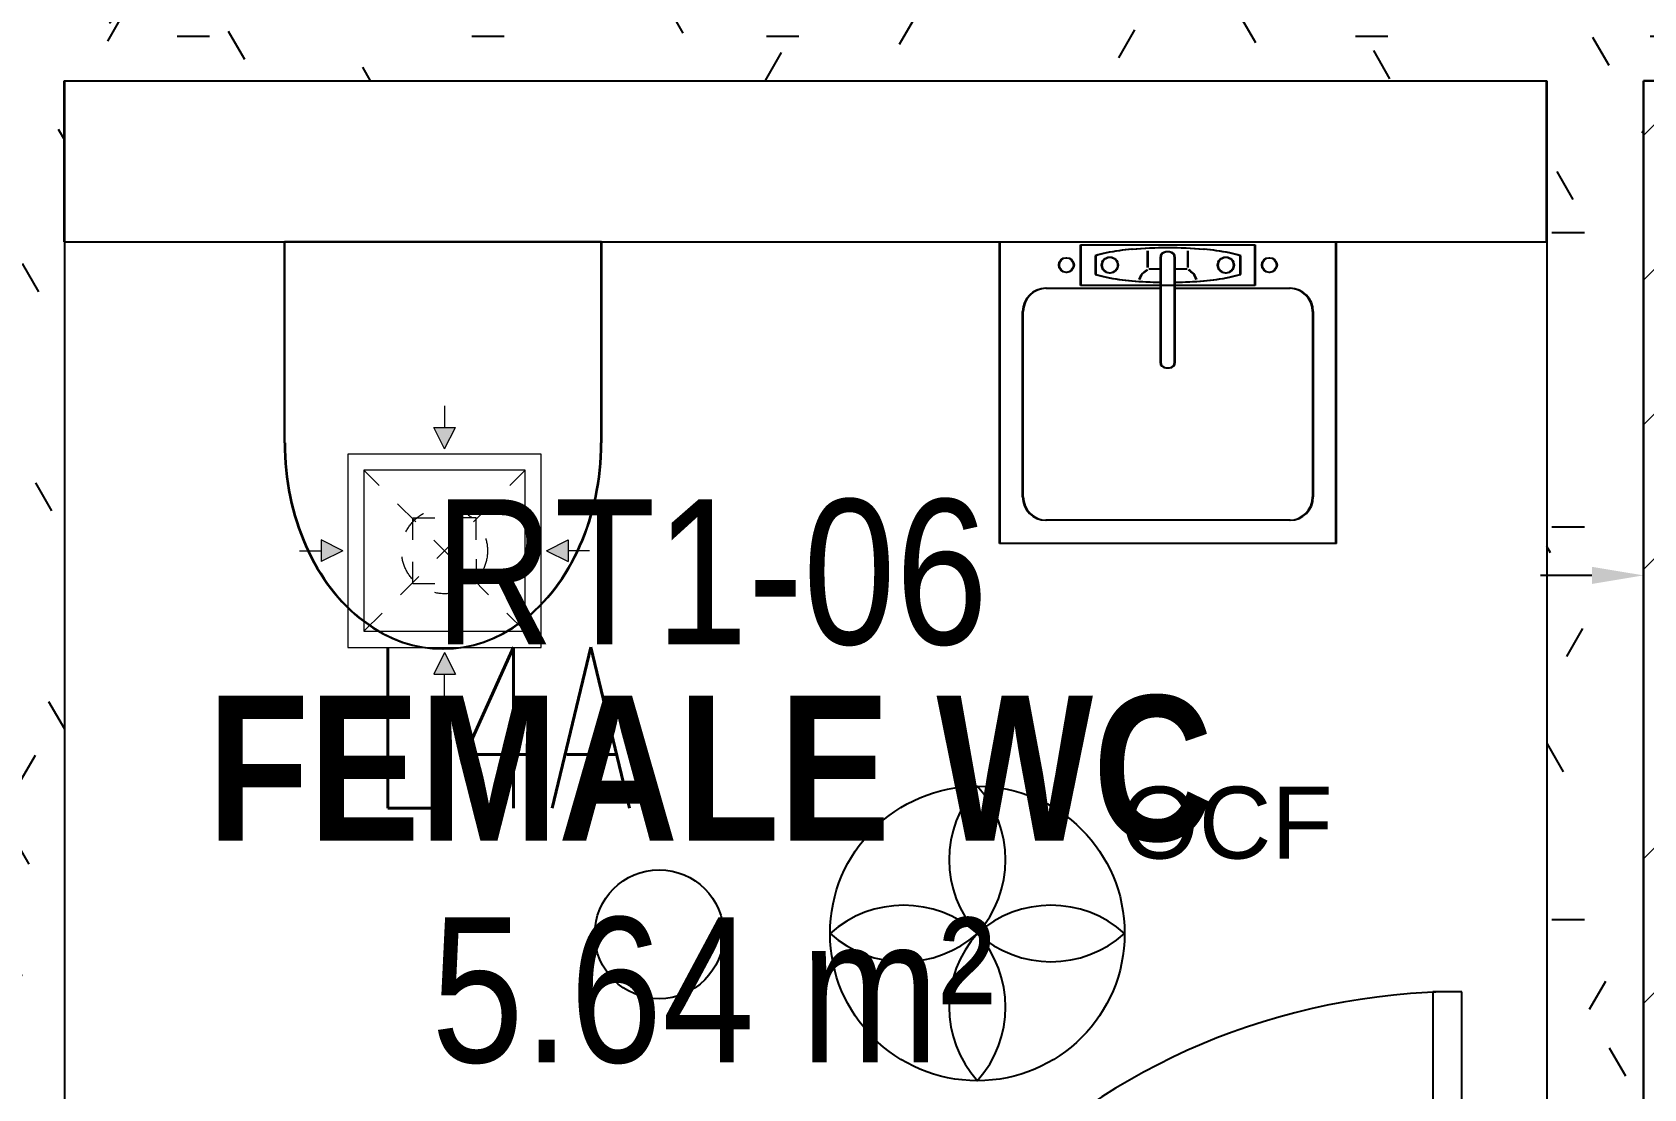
# Model space of a CAD drawing. Header units: millimetres. Extents: x -92759 to 184353, y -15225 to 86714.
# Drawn here: x -68483 to -65983, y 62526 to 64167 of the extents above; entities that cross this region are included whole.
import ezdxf

# ---------------------------------------------------------------- set-up
doc = ezdxf.new("R2010")
doc.units = ezdxf.units.MM
doc.linetypes.add('Aligning Line', pattern=[3.2004, 1.6002, -1.6002])
doc.linetypes.add('HIDDEN', pattern=[0.375, 0.25, -0.125])
doc.layers.get('Defpoints').update_dxf_attribs({"color": 8})
for name, color, linetype in [('0-1', 9, 'Continuous'), ('0-L21-Low Bay Light', 1, 'Continuous'), ('A-_DOOR----_E', 8, 'Continuous'), ('A-_ROOMNAME_A', 8, 'Continuous'), ('A-_WALL----_H-1', 9, 'Continuous'), ('A-_WALLPRTN_E', 8, 'Continuous'), ('A-PATT-CONC', 8, 'Continuous'), ('E-_LITG _ CKT -DB', 1, 'HIDDEN'), ('E-FAN----E', 1, 'Continuous'), ('E-legend', 1, 'Continuous'), ('HF', 7, 'Continuous'), ('HFI 02', 7, 'Continuous'), ('M-ACMV_FCU', 5, 'Continuous')]:
    doc.layers.add(name, color=color, linetype=linetype)
doc.layers.add('A-_DETA----_E-6', color=7, linetype='Continuous', true_color=0x969696)
doc.layers.add('HFI 9MM FPB', color=94, linetype='Continuous', lineweight=5)
doc.layers.add('M-ACMV_EAG', color=7, linetype='Continuous', lineweight=25, true_color=0x999900)
doc.styles.add('Arial', font='arial.ttf')
doc.styles.add('Arial Narrow_2', font='ARIALN.TTF', dxfattribs={"height": 225})
doc.styles.add('Arial Narrow_B_1', font='ARIALNB.TTF', dxfattribs={"height": 300})
doc.styles.add('Simplex', font='simplex_.ttf', dxfattribs={"width": 0.7, "height": 450})
doc.styles.get("Standard").update_dxf_attribs({"font": 'arial.ttf'})
doc.dimstyles.get("Standard").update_dxf_attribs({"dimtxt": 0.18, "dimasz": 0.18, "dimexe": 0.18, "dimexo": 0.0625, "dimgap": 0.09, "dimtad": 0, "dimtih": 1, "dimtoh": 1, "dimdec": 4, "dimzin": 0, "dimdsep": 46, "dimtxsty": 'Standard', "dimcen": 0.09, "dimadec": 0, "dimazin": 0, "dimtfac": 1, "dimtdec": 4, "dimtofl": 0, "dimtmove": 0, "dimatfit": 3, "dimfxl": 1, "dimtolj": 1, "dimtzin": 0, "dimarcsym": 0})
pattern_1 = [(0, (-11870.95, 40538.29), (609.6, 152.4), [50.292, -406.908, 50.292, -406.908, -2438.4]), (0, (-11870.95, 40538.29), (609.6, 152.4), [-914.4, 50.292, -864.108, 50.292, -406.908, -1066.8]), (0, (-11870.95, 40538.29), (609.6, 152.4), [-2286, 50.292, -254.508, 50.292, -711.708]), (120, (-11642.35, 40614.49), (-436.7823, 451.7291), [50.292, -406.908, 50.292, -406.908, -2438.4]), (120, (-11642.35, 40614.49), (-436.7823, 451.7291), [-914.4, 50.292, -864.108, 50.292, -406.908, -1066.8]), (120, (-11642.35, 40614.49), (-436.7823, 451.7291), [-2286, 50.292, -254.508, 50.292, -711.708]), (240, (-11566.15, 40919.29), (-172.8177, -604.1291), [50.292, -406.908, 50.292, -406.908, -2438.4]), (240, (-11566.15, 40919.29), (-172.8177, -604.1291), [-914.4, 50.292, -864.108, 50.292, -406.908, -1066.8]), (240, (-11566.15, 40919.29), (-172.8177, -604.1291), [-2286, 50.292, -254.508, 50.292, -711.708])]

# ---------------------------------------------------------------- blocks, each defined once
blk = doc.blocks.new('IDA - F - Single - Swing - FL - Bottom - 1100L X 2200H -TD-06-10179040-BLK8_RHH_1ST STOREY PLAN')
at = {"layer": 'A-_DOOR----_E'}
for p, q in [((518, 1111), (473, 1111)), ((473, 1111), (473, 75)), ((518, 75), (518, 1111)), ((473, 868), (518, 868)), ((495.5, 868), (495.5, 318)), ((473, 318), (518, 318)), ((-518, 75), (-550, 75)), ((-518, -75), (-518, 75)), ((473, 75), (518, 75)), ((550, 75), (518, 75)), ((518, 75), (518, -75)), ((-550, -75), (-518, -75)), ((518, -75), (550, -75))]:
    blk.add_line(p, q, dxfattribs=at)
blk.add_arc((518, 75), 1036, 90, 180, dxfattribs=at)
blk.add_arc((518, 75), 1036, 90, 180, dxfattribs=at)
blk = doc.blocks.new('A$Cb2bf8f38')
at = {"layer": 'A-_WALL----_H-1'}
h = blk.add_hatch(dxfattribs=at)
h.set_pattern_fill('FP_1', color=256, style=0, pattern_type=2)
h.set_pattern_definition(pattern_1)
h.paths.add_polyline_path([(-23050, 31550), (-17450, 31550), (-17450, 31700), (-27950, 31700), (-27950, 31550), (-23200, 31550)])
h.paths.add_polyline_path([(-28100, 31550), (-28100, 31700), (-30400, 31700), (-30400, 31550), (-29875.1, 31550)])
h = blk.add_hatch(dxfattribs=at)
h.set_pattern_fill('FP_1', color=256, style=0, pattern_type=2)
h.set_pattern_definition(pattern_1)
h.paths.add_polyline_path([(-25650, 29100), (-25500, 29100), (-25500, 31550), (-25650, 31550)])
h = blk.add_hatch(dxfattribs=at)
h.set_pattern_fill('FP_1', color=256, style=0, pattern_type=2)
h.set_pattern_definition(pattern_1)
h.paths.add_polyline_path([(-23200, 29100), (-23050, 29100), (-23050, 31550), (-23200, 31550)])
at = {"layer": 'A-_DETA----_E-6'}
for p, q in [((-25501, 31550), (-23201, 31550)), ((-25501, 31300), (-25501, 31550)), ((-25500, 31550), (-23200, 31550)), ((-25500, 31300), (-25500, 31550)), ((-23201, 31550), (-23201, 31300)), ((-23200, 31550), (-23200, 31300)), ((-25501, 31300), (-23201, 31300)), ((-25500, 31300), (-23200, 31300)), ((-24667.9, 31300), (-25159.1, 31300)), ((-25159.1, 30988.1), (-25159.1, 31300)), ((-24666.9, 31300), (-25158.1, 31300)), ((-25158.1, 30988.1), (-25158.1, 31300)), ((-24667.9, 31300), (-24667.9, 30988.1)), ((-24666.9, 31300), (-24666.9, 30988.1)), ((-24049.5, 30832), (-24049.5, 31300)), ((-24049.5, 31300), (-23527.5, 31300)), ((-24048.5, 30832), (-24048.5, 31300)), ((-24048.5, 31300), (-23526.5, 31300)), ((-23923.5, 31295.5), (-23653.5, 31295.5)), ((-23923.5, 31232.5), (-23923.5, 31295.5)), ((-23922.5, 31295.5), (-23652.5, 31295.5)), ((-23922.5, 31232.5), (-23922.5, 31295.5)), ((-23819.7, 31260.3), (-23819.7, 31286.2)), ((-23818.7, 31260.3), (-23818.7, 31286.2)), ((-23757.3, 31260.3), (-23757.3, 31286.2)), ((-23756.3, 31260.3), (-23756.3, 31286.2)), ((-23653.5, 31295.5), (-23653.5, 31232.5)), ((-23652.5, 31295.5), (-23652.5, 31232.5)), ((-23527.5, 30832), (-23527.5, 31300)), ((-23526.5, 30832), (-23526.5, 31300)), ((-23901, 31278.5), (-23901, 31249.5)), ((-23900, 31278.5), (-23900, 31249.5)), ((-23800, 31275.4), (-23800, 31113.4)), ((-23799, 31275.4), (-23799, 31113.4)), ((-23786.5, 31284.4), (-23791, 31284.4)), ((-23785.5, 31284.4), (-23790, 31284.4)), ((-23777.5, 31113.4), (-23777.5, 31275.4)), ((-23776.5, 31113.4), (-23776.5, 31275.4)), ((-23676, 31249.5), (-23676, 31278.5)), ((-23675, 31249.5), (-23675, 31278.5)), ((-23800.3, 31257.9), (-23817.8, 31257.9)), ((-23799.3, 31257.9), (-23816.8, 31257.9)), ((-23759.3, 31257.9), (-23777.5, 31257.9)), ((-23758.3, 31257.9), (-23776.5, 31257.9)), ((-23977.5, 31228), (-23800, 31228)), ((-23976.5, 31228), (-23799, 31228)), ((-23653.5, 31232.5), (-23923.5, 31232.5)), ((-23652.5, 31232.5), (-23922.5, 31232.5)), ((-23777.5, 31228), (-23599.5, 31228)), ((-23776.5, 31228), (-23598.5, 31228)), ((-24013.5, 30904), (-24013.5, 31192)), ((-24012.5, 30904), (-24012.5, 31192)), ((-23563.5, 31192), (-23563.5, 30904)), ((-23562.5, 31192), (-23562.5, 30904)), ((-23791, 31104.4), (-23786.5, 31104.4)), ((-23790, 31104.4), (-23785.5, 31104.4)), ((-23599.5, 30868), (-23977.5, 30868)), ((-23598.5, 30868), (-23976.5, 30868)), ((-23527.5, 30832), (-24049.5, 30832)), ((-23526.5, 30832), (-24048.5, 30832))]:
    blk.add_line(p, q, dxfattribs=at)
for centre, radius in [((-23946, 31264), 11.4), ((-23945, 31264), 11.4), ((-23878.5, 31264), 12.3), ((-23877.5, 31264), 12.3), ((-23698.5, 31264), 12.3), ((-23697.5, 31264), 12.3), ((-23631, 31264), 11.4), ((-23630, 31264), 11.4)]:
    blk.add_circle(centre, radius, dxfattribs=at)
for centre, radius, start, end in [((-23815.3, 30936.1), 353.6, 94.6876, 101.1975), ((-23814.3, 30936.1), 353.6, 94.6876, 101.1975), ((-23788.5, 30609.2), 681.5, 90, 94.6876), ((-23787.5, 30609.2), 681.5, 90, 94.6876), ((-23788.5, 30609.2), 681.5, 85.3124, 90), ((-23787.5, 30609.2), 681.5, 85.3124, 90), ((-23761.7, 30936.1), 353.6, 78.8025, 85.3124), ((-23760.7, 30936.1), 353.6, 78.8025, 85.3124), ((-23855.3, 31138.3), 147.4, 101.1975, 108.0457), ((-23854.3, 31138.3), 147.4, 101.1975, 108.0457), ((-23791, 31275.4), 9, 90, 180), ((-23790, 31275.4), 9, 90, 180), ((-23786.5, 31275.4), 9, 0, 90), ((-23785.5, 31275.4), 9, 0, 90), ((-23721.7, 31138.3), 147.4, 71.9543, 78.8025), ((-23720.7, 31138.3), 147.4, 71.9543, 78.8025), ((-23855.3, 31389.7), 147.4, 251.9543, 258.8025), ((-23854.3, 31389.7), 147.4, 251.9543, 258.8025), ((-23815.3, 31591.9), 353.6, 258.8025, 265.3124), ((-23814.3, 31591.9), 353.6, 258.8025, 265.3124), ((-23788.5, 31918.8), 681.5, 265.3124, 269.0296), ((-23787.5, 31918.8), 681.5, 265.3124, 269.0296), ((-23808.5, 31233.8), 25.7, 118.4413, 161.9853), ((-23807.5, 31233.8), 25.7, 118.4413, 161.9853), ((-23788.5, 31918.8), 681.5, 270.9213, 274.6876), ((-23787.5, 31918.8), 681.5, 270.9213, 274.6876), ((-23768.5, 31233.8), 25.7, 18.0147, 61.5587), ((-23767.5, 31233.8), 25.7, 18.0147, 61.5587), ((-23761.7, 31591.9), 353.6, 274.6876, 281.1975), ((-23760.7, 31591.9), 353.6, 274.6876, 281.1975), ((-23721.7, 31389.7), 147.4, 281.1975, 288.0457), ((-23720.7, 31389.7), 147.4, 281.1975, 288.0457), ((-23977.5, 31192), 36, 90, 180), ((-23976.5, 31192), 36, 90, 180), ((-23599.5, 31192), 36, 0, 90), ((-23598.5, 31192), 36, 0, 90), ((-23791, 31113.4), 9, 180, 270), ((-23790, 31113.4), 9, 180, 270), ((-23786.5, 31113.4), 9, 270, 0), ((-23785.5, 31113.4), 9, 270, 0), ((-23977.5, 30904), 36, 180, 270), ((-23976.5, 30904), 36, 180, 270), ((-23599.5, 30904), 36, 270, 0), ((-23598.5, 30904), 36, 270, 0)]:
    blk.add_arc(centre, radius, start, end, dxfattribs=at)
for centre in [(-24913.5, 30988.1), (-24912.5, 30988.1)]:
    blk.add_ellipse(centre, major_axis=(0, 320), ratio=0.767386, start_param=1.570796, end_param=4.712389, dxfattribs=at)
at = {"layer": 'A-_WALLPRTN_E'}
for p, q in [((-25500, 29100), (-25500, 31550)), ((-25500, 31550), (-23200, 31550)), ((-23200, 31550), (-23200, 29100)), ((-23050, 31550), (-17450, 31550)), ((-23050, 28950), (-23050, 31550))]:
    blk.add_line(p, q, dxfattribs=at)
at = {"layer": 'A-_DOOR----_E'}
blk.add_blockref('IDA - F - Single - Swing - FL - Bottom - 1100L X 2200H -TD-06-10179040-BLK8_RHH_1ST STOREY PLAN', (-23850, 29025), dxfattribs=at)
at = {"layer": 'A-_ROOMNAME_A', "char_height": 225, "attachment_point": 1}
for s, insert, width, style in [('RT1-06', (-24926.5, 30900.3), 1070.253, 'Arial Narrow_2'), ('FEMALE WC', (-25278.3, 30595.5), 1924.05, 'Arial Narrow_B_1'), ('5.64 m²', (-24931, 30251.4), 1082.278, 'Arial Narrow_2')]:
    blk.add_mtext(s, dxfattribs=dict(at, insert=insert, width=width, style=style))
blk = doc.blocks.new('*D709')
at = {"layer": 'Defpoints', "color": 0, "transparency": 16777216}
for p in [(-11179, 490244), (-11079, 490244), (-11079, 490244)]:
    blk.add_point(p, dxfattribs=at)
at = {"layer": 'HFI 02', "color": 0, "lineweight": -2, "transparency": 16777216}
for p, q in [((-11259, 490244), (-11339, 490244)), ((-11179, 490244.1), (-11179, 490244.2)), ((-11079, 490244.1), (-11079, 490244.2)), ((-10999, 490244), (-10625.6, 490244))]:
    blk.add_line(p, q, dxfattribs=at)
at = {"layer": 'HFI 02', "color": 0, "transparency": 16777216}
for points in [[(-11259, 490257.3), (-11259, 490230.7), (-11179, 490244)], [(-10999, 490257.3), (-10999, 490230.7), (-11079, 490244)]]:
    blk.add_solid(points, dxfattribs=at)
at = {"layer": 'HFI 02', "color": 152, "true_color": 0x2776bb, "transparency": 16777216, "insert": (-10772.3, 490325.3), "char_height": 120, "attachment_point": 5, "style": 'Arial'}
blk.add_mtext('\\A1;100', dxfattribs=at)
blk = doc.blocks.new('A$Cccd3aec5')
at = {"layer": 'E-legend', "lineweight": 25}
blk.add_circle((791.8, 170.3), 100, dxfattribs=at)
at = {"layer": 'E-legend', "lineweight": 25, "style": 'Simplex', "width": 0.7}
blk.add_text('L4A', height=250, dxfattribs=at).set_placement((341, 366))
blk = doc.blocks.new('OCF FAN')
at = {"layer": 'E-FAN----E', "color": 7}
blk.add_circle((0, 0), 228.6, dxfattribs=at)
for centre, start, end in [((127.1, 114.3), 138.0283, 221.9717), ((-127.1, 114.3), 318.0283, 41.9717), ((-114.3, -127.1), 48.0283, 131.9717), ((114.3, -127.1), 48.0283, 131.9717), ((-114.3, 127.1), 228.0283, 311.9717), ((127.1, -114.3), 138.0283, 221.9717), ((-127.1, -114.3), 318.0283, 41.9717), ((114.3, 127.1), 228.0283, 311.9717)]:
    blk.add_arc(centre, 170.9, start, end, dxfattribs=at)
at = {"layer": 'E-FAN----E', "color": 7, "style": 'Arial'}
blk.add_text('OCF', height=111.73, dxfattribs=at).set_placement((222.2, 116.2))
blk = doc.blocks.new('EL_B8_L1_R4')
at = {"layer": '0-L21-Low Bay Light', "color": 7}
blk.add_blockref('OCF FAN', (-13290.8, -10332), dxfattribs=at)
at = {"layer": 'E-_LITG _ CKT -DB', "ltscale": 0.5}
blk.add_blockref('A$Cccd3aec5', (-14576.4, -10503.6), dxfattribs=at)
blk = doc.blocks.new('A$C6e6e6811')
at = {"layer": 'M-ACMV_EAG', "lineweight": 5}
h = blk.add_hatch(color=256, dxfattribs=at)
h.dxf.hatch_style = 1
h.paths.add_polyline_path([(0, 158), (-16.8, 191.6), (16.8, 191.6)])
h = blk.add_hatch(color=256, dxfattribs=at)
h.dxf.hatch_style = 1
h.paths.add_polyline_path([(-191.6, -16.8), (-191.6, 16.8), (-158, 0)])
h = blk.add_hatch(color=256, dxfattribs=at)
h.dxf.hatch_style = 1
h.paths.add_polyline_path([(158, 0), (191.6, 16.8), (191.6, -16.8)])
h = blk.add_hatch(color=256, dxfattribs=at)
h.dxf.hatch_style = 1
h.paths.add_polyline_path([(16.8, -191.6), (-16.8, -191.6), (0, -158)])
for p, q in [((0, 225.2), (0, 191.6)), ((-16.8, 191.6), (16.8, 191.6)), ((0, 158), (-16.8, 191.6)), ((-16.8, 191.6), (16.8, 191.6)), ((0, 158), (16.8, 191.6)), ((-225.2, 0), (-191.6, 0)), ((-191.6, 16.8), (-191.6, -16.8)), ((-158, 0), (-191.6, 16.8)), ((-191.6, 16.8), (-191.6, -16.8)), ((-158, 0), (-191.6, -16.8)), ((158, 0), (191.6, 16.8)), ((158, 0), (191.6, -16.8)), ((191.6, 16.8), (191.6, -16.8)), ((191.6, 16.8), (191.6, -16.8)), ((225.2, 0), (191.6, 0)), ((0, -158), (-16.8, -191.6)), ((0, -158), (16.8, -191.6)), ((-16.8, -191.6), (16.8, -191.6)), ((-16.8, -191.6), (16.8, -191.6)), ((0, -225.2), (0, -191.6))]:
    blk.add_line(p, q, dxfattribs=at)
at = {"layer": 'M-ACMV_EAG', "linetype": 'Aligning Line', "lineweight": 5, "ltscale": 25}
for p, q in [((-125, -125), (125, 125)), ((125, -125), (-125, 125))]:
    blk.add_line(p, q, dxfattribs=at)
at = {"layer": 'M-ACMV_EAG', "lineweight": 5}
for points in [[(-150, -150), (150, -150), (150, 150), (-150, 150)], [(-125, -125), (125, -125), (125, 125), (-125, 125)]]:
    blk.add_lwpolyline(points, close=True, dxfattribs=at)
for points in [[(-49.1, 17.1), (-49.1, 51.2), (-14.9, 51.2)], [(49.1, 17.1), (49.1, 51.2), (19.2, 51.2)], [(-14.9, -51.2), (-49.1, -51.2), (-49.1, -17.1)], [(49.1, -12.8), (49.1, -51.2), (14.9, -51.2)]]:
    blk.add_lwpolyline(points, dxfattribs=at)
at = {"layer": 'M-ACMV_EAG', "linetype": 'Aligning Line', "lineweight": 5, "ltscale": 25}
blk.add_circle((0, 0), 66.7, dxfattribs=at)
blk = doc.blocks.new('ACMV_B8L1_R9')
at = {"layer": 'M-ACMV_EAG', "lineweight": 5}
blk.add_blockref('A$C6e6e6811', (221959.5, -46592.9), dxfattribs=at)
blk = doc.blocks.new('RCP_B8L1')
at = {"layer": 'HFI 9MM FPB'}
h = blk.add_hatch(dxfattribs=at)
h.set_pattern_fill('ANSI33', color=256, scale=50)
h.paths.add_polyline_path([(-11179.04966, 491011.70958), (-11179.04966, 488411.70958), (-12778.04792, 488411.70958), (-12778.04792, 486161.70958), (-5579.04966, 486161.70958), (-5579.04966, 487961.70958), (-6029.04966, 487961.70958), (-6029.04966, 488561.70958), (-5579.04966, 488561.70958), (-5579.04966, 491011.70958)])
h.paths.add_polyline_path([(-12703.54879, 488186.70958), (-6103.54879, 488186.70958), (-6103.54879, 486386.70958), (-12703.54879, 486386.70958)], flags=16)
h.paths.add_polyline_path([(-11079.04966, 490686.70958), (-5679.04966, 490686.70958), (-5679.04966, 488886.70958), (-11079.04966, 488886.70958)], flags=16)
at = {"layer": 'HF'}
blk.add_lwpolyline([(-11179.04966, 491011.70958), (-11179.04966, 488411.70958), (-12778.04792, 488411.70958), (-12778.04792, 486161.70958), (-5579.04966, 486161.70958), (-5579.04966, 487961.70958), (-6029.04966, 487961.70958), (-6029.04966, 488561.70958), (-5579.04966, 488561.70958), (-5579.04966, 491011.70958)], close=True, dxfattribs=at)
at = {"layer": 'HFI 02'}
dim = blk.add_linear_dim(base=(-11079.04966, 490243.98892), p1=(-11179.04966, 490243.98892), p2=(-11079.04966, 490243.98892), dimstyle='Standard', dxfattribs=at)
dim.commit()
dim.dimension.update_dxf_attribs({"geometry": '*D709', "text_midpoint": (-10772.33751, 490325.25768)})

msp = doc.modelspace()

# ---------------------------------------------------------------- block references
at = {"layer": '0-1'}
msp.add_blockref('A$Cb2bf8f38', (-42933, 32541.2), dxfattribs=at)

# ---------------------------------------------------------------- next in the draw order: block references
at = {"color": 0}
msp.add_blockref('EL_B8_L1_R4', (-53725.9, 73099.6), dxfattribs=at)
at = {"layer": 'A-PATT-CONC', "color": 152, "true_color": 0x2776bb}
msp.add_blockref('RCP_B8L1', (-54804, -426920.5), dxfattribs=at)

# ---------------------------------------------------------------- next in the draw order: block references
at = {"layer": 'M-ACMV_FCU', "color": 5}
msp.add_blockref('ACMV_B8L1_R9', (-289803, 109954.6), dxfattribs=at)

doc.saveas('drawing.dxf')
